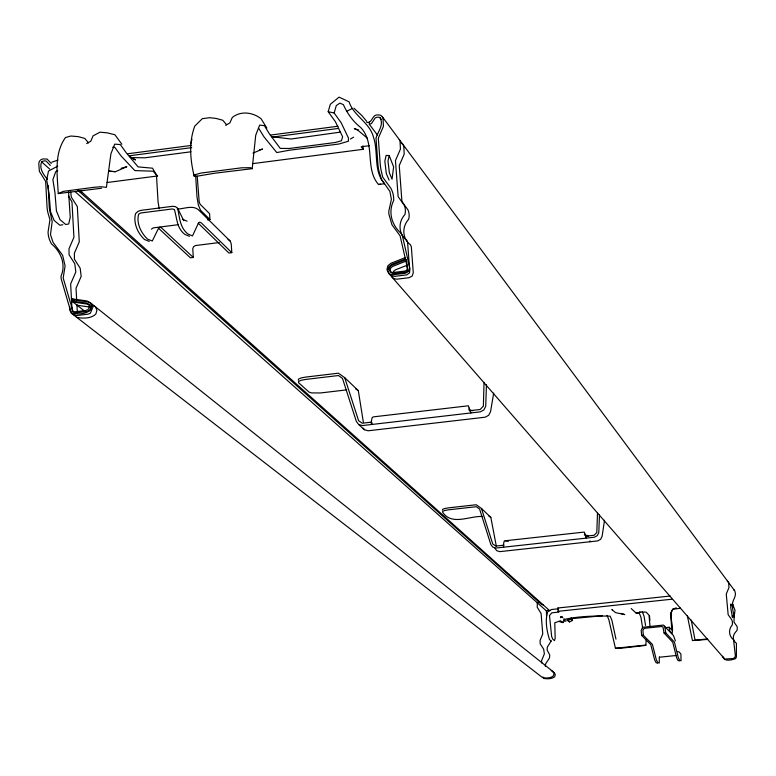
<?xml version="1.0" encoding="UTF-8"?>
<svg xmlns="http://www.w3.org/2000/svg" width="776" height="776" viewBox="0 0 776 776"><rect width="100%" height="100%" fill="white"/><g stroke="black" fill="none" stroke-linecap="round" stroke-linejoin="round"><path stroke-width="1.16" d="M484.049 382.471L483.361 406.178L480.092 409.505L469.916 410.688L470.964 412.948L468.335 405.79L373.566 416.848L372.16 417.469L371.122 422.513L371.665 424.491L372.121 422.862M486.455 384.721L485.727 406.314L483.865 409.922L480.276 411.862L362.44 425.568L358.677 424.501L356.329 421.397L342.468 378.349L338.452 375.535L305.618 379.435L301.253 380.269L298.653 381.423L298.45 382.597L309.013 392.084L311.428 392.918L320.478 392.966L346.785 389.853M597.491 512.994L596.812 532.52L594.106 535.275L585.618 536.206L586.501 538.098L584.25 532.074L505.176 540.775L504.09 541.367L503.284 545.606L503.673 547.187M599.47 514.847L598.791 532.646L597.258 535.653L594.27 537.244L495.971 548.031L492.808 547.119L490.839 544.519L479.578 509.037L476.26 506.709L448.838 509.774L445.143 510.395L442.853 511.229L442.524 512.053C451.748 526.186 469.635 515.662 482.604 516.496M734.086 616.901L735.017 610.295L732.592 604.038L732.457 607.763L734.086 616.901L734.212 613.166M732.505 615.407L732.437 617.347L730.74 607.821L730.876 603.941L731.487 605.823M607.026 615.378L608.879 619.82L615.426 648.241L620.587 648.29L645.826 645.38L646.195 639.356M545.344 666.264L545.577 663.926L549.457 658.029L549.757 655.022L547.158 650.075L547.293 647.145L551.164 641.034M252.21 168.683L250.502 167.684L241.559 167.81L201.071 173.048L193.874 175.017L194.213 176.181L198.171 176.026L214.535 173.242L252.21 168.683L255.721 135.237L259.64 125.111L264.373 125.664L269.611 134.2L280.252 148.4L289.205 148.488L335.203 142.503L341.44 140.766L342.614 136.789L335.407 121.716L328.19 111.695L330.334 104.294L339.093 97.126L349.074 101.821C353.701 116.119 369.793 122.443 373.498 137.274C378.639 152.377 373.149 171.205 384.595 183.737L378.542 184.504C364.497 168.683 375.817 143.201 360.636 127.448C353.012 121.551 347.299 113.432 343.39 104.653L339.888 103.111L336.299 105.584L334.155 112.995L341.207 122.821L348.424 137.973L348.434 141.213L338.879 144.035L289.244 150.243L276.79 152.571L263.966 136.838L258.854 128.525M589.896 541.764L590.032 540.843M194.213 176.181C190.149 159.798 188.714 142.212 194.776 126.11L202.293 118.679L209.811 117.69L216.135 118.447L222.761 120.241L226.543 124.703M298.294 380.279L298.498 379.095L301.088 377.941L305.463 377.117L338.385 373.198L344.699 377.631L358.318 390.658L363.343 422.105M604.523 520.23L602.108 536.352L600.575 539.339L597.617 540.92L499.889 551.629L496.747 550.717L494.787 548.128M84.128 310.749L71.741 301.02L72.187 298.838L86.99 300.962L90.239 302.688L553.133 671.686L553.977 673.684L553.414 675.818C550.688 678.466 545.838 678.243 542.385 677.477L71.334 313.174L69.888 310.235L69.685 306.598M493.691 393.112L490.548 411.697L488.696 415.286L485.136 417.207L368.134 430.787L364.39 429.72L358.677 424.501M389.203 155.54L387.981 161.078L389.406 172.941L392.035 179.188L393.636 166.976L389.203 155.54L386.128 155.423L384.838 161.204L386.322 173.572L389.077 180.081M559.855 621.828L562.998 622.604L564.074 618.685M190.702 143.754L191.982 139.321M548.933 610.518A2.832 2.764 -49.1 0 0 546.391 610.867L546.566 615.94M50.304 165.463L46.201 161.136A5.209 4.821 -47.3 0 0 41.632 161.874C38.916 168.46 43.437 174.464 47.375 179.304M393.025 273.133L393.791 271.134L395.517 269.815L407.051 265.246M442.368 510.113L442.708 509.289L444.997 508.455L448.693 507.834L476.192 504.749L481.45 508.445L490.849 517.437L496.388 546.508M561.349 616.794L560.476 617.706L562.125 616.435L560.767 616.804L562.852 617.667M88.522 142.871L84.797 138.438L78.269 136.634L70.888 136.023L65.485 137.527C53.825 153.735 57.317 174.93 58.248 193.593L63.37 191.362L94.041 187.288L101.161 186.735L106.419 187.356L110.91 153.813L114.732 144.132L120.338 144.579L126.372 152.988L138.128 166.898L152.523 168.198L156.451 174.959L158.071 201.944L159.245 208.812M639.211 612.342L639.967 611.789M151.388 229.153L153.289 227.872L178.412 224.681M350.393 139.04L353.643 137.158M86.65 143.599L90.773 141.232L93.091 135.858L99.91 132.192L107.088 132.832L114.906 134.743L121.842 144.22M225.651 125.314L229.861 122.918L232.276 117.506C240.667 110.551 252.966 112.268 261.095 118.767L266.876 128.059M57.725 170.613L55.717 171.729L52.875 179.673L54.97 192.758L56.425 210.936L59.965 219.598L65.727 224.497L68.705 223.983L70.238 217.28L68.55 191.507M57.705 166.151L48.519 171.059L46.696 179.819L49.063 193.525L50.518 211.693L54.068 220.355L59.859 225.253L62.856 224.73M346.532 111.366L352.217 108.543M566.926 620.072L569.487 621.925L572.445 620.49L571.175 617.774M569.012 619.539L567.605 619.927L572.135 618.617L602.418 615.727M566.073 620.984L564.637 621.372L565.025 619.248C579.944 616.105 595.124 615.814 610.149 616.144L611.924 620.402L615.969 639.152M115.401 171.709L108.543 171.098L115.401 171.709L126.818 166.724L121.134 168.285M366.796 122.462C372.722 123.268 371.917 113.985 378.145 114.955A4.685 4.404 -38.7 0 1 383.043 118.835L383.422 126.41L378.319 138.147L380.201 163.765A9.399 1.717 82.6 0 0 381.249 170.865L382.684 177.093L390.9 188.326A28.993 25.094 12.8 0 1 393.694 200.509A33.475 28.984 10.8 0 0 401.26 233.528L402.511 236.263L409.961 268.768L409.544 272.861L406.74 274.879L394.761 276.353L391.996 275.946L389.436 274.161L387.864 270.698L388.805 266.905L391.87 264.354L405.547 258.932M377.427 134.985L369.357 124.383L371.558 123.432L375.157 118.01A5.296 4.976 -38.8 0 1 379.9 117.535L381.336 119.465M252.986 153.144L262.608 149.021L259.388 149.894M405.683 257.428L390.939 263.268L387.874 265.819L386.923 269.621L388.504 273.084L724.736 659.057L733.048 658.533L734.785 657.602L735.367 655.73L733.553 639.783A10.107 9.962 -33.8 0 1 732.195 625.039A8.119 7.993 -35.3 0 0 731.7 619.655L728.16 614.728L726.258 594.038L728.984 587.519L728.693 583.261A2.561 2.522 -33.1 0 0 727.219 581.224M406.43 259.494L391.676 265.344L389.95 266.672L389.174 268.68L389.6 270.727L391.104 272.163L393.19 272.502L405.188 271.028L406.731 270.174L407.274 268.525L406.731 261.328M406.285 261.008L392.608 266.43L390.881 267.749L390.105 269.757L390.532 271.804L392.035 273.239L394.111 273.579L406.1 272.104L407.497 271.086L407.71 269.039L400.076 235.797L391.948 224.749L388.863 214.069L388.815 211.15L391.395 199.325L389.891 191.4L381.501 179.411L378.96 171.166A9.399 1.727 82.6 0 1 377.912 164.056L376.001 138.05C377.96 131.454 384.265 124.723 379.9 117.535M676.303 607.851L672.647 609.16C668.572 616.726 674.005 625.456 672.113 633.42L669.494 630.587L669.193 627.26L665.769 627.619M51.876 162.155L58.093 160.05M340.325 132.124L291.087 139.011L272.386 136.77M631.198 608.559L636.165 613.147L641.16 612.089L646.146 612.128L649.027 615.222L650.036 626.775M378.542 184.504L380.579 184.106M615.426 648.241L645.913 645.06M127.991 153.726L191.594 145.403M270.795 135.034L337.996 126.236M129.32 155.782L191.73 147.624M272.143 137.1L338.152 128.467M190.974 151.786L144.889 157.809L133.152 157.615M369.492 145.684L361.199 146.761L363.207 149.312L252.578 163.649M107.088 182.515L157.586 175.968M101.637 188.238L58.248 193.593M177.306 209.093C184.484 208.889 193.651 204.369 199.451 210.742L230.278 241.161L231.248 243.955L231.801 252.636L228.891 253.005L198.249 223.207M207.561 219.87L209.956 219.559L209.588 213.672L200.121 204.253L199.199 202.012L197.22 176.288M219.298 242.549L195.484 245.546L193.564 246.71L192.768 248.795L193.302 257.467L190.411 257.826L158.537 228.26M371.229 422.183L362.276 423.221L358.609 420.728L344.699 377.631M636.165 613.147L639.259 613.069L640.957 617.337L642.712 628.541M504.225 545.15L495.815 546.071L492.731 543.966L481.45 508.445M562.998 622.604L560.408 620.771L554.772 622.808L555.17 638.153L554.491 640.637L552.764 639.172L551.658 636.543L549.486 615.572L551.765 612.827L558.953 612.06L558.128 611.313L557.857 608.006L670.125 596.036M558.128 611.313L671.851 599.217M675.392 640.889L673.481 635.631L663.354 625.078L642.635 627.26L641.199 630.355L641.636 635.418L643.323 635.234L652.422 644.439L656.351 659.881L657.747 662.52L659.241 663.053L659.328 656.845M643.323 635.234L642.887 630.18L644.429 628.317L661.773 626.494L662.976 626.911L664.062 633.061L665.75 632.886L674.451 642.14L678.282 657.611L679.621 660.26L681.037 660.803L680.921 654.081L679.107 651.898L677.506 651.636M707.586 638.91L695.063 640.21L691.241 620.111M707.76 639.395L692.425 640.559L687.371 615.834M659.6 657.214L676.488 655.458M680.562 608.209L672.899 609.296L670.6 612.943L671.822 630.102L669.193 627.26M112.724 147.256L114.887 147.411L120.775 155.607L134.811 170.594L153.134 171.186L157.431 175.842M71.741 301.02L86.543 303.144L88.367 304.008L89.356 305.773L89.201 307.868L87.95 309.614L86 310.449L74.37 311.884L72.789 311.438L72.061 309.964L70.645 283.958L75.825 271.969L74.787 263.753L69.054 254.761L69.016 248.708L73.924 237.301L71.974 201.905L68.404 195.959M77.125 305.249L89.589 307.034M505.176 540.775L508.387 541.299M81.839 192.07L79.686 191.711L77.988 190.401M584.309 534.936L587.374 535.479L588.548 536.604M543.51 605.154L541.25 604.135L78.066 190.469M468.597 409.806L472.875 410.727M328.19 111.695L334.155 112.995M71.334 313.174C77.396 314.425 85.806 314.542 90.54 309.886L91.617 306.151L90.239 302.688M76.717 317.345C82.751 318.587 91.122 318.713 95.836 314.076L96.913 310.361L95.535 306.908L93.11 305.618M620.742 613.399L624.787 614.592L615.562 612.623L611.818 609.529L612.497 609.946M358.56 129.98L354.312 128.641L357.707 130.067L367.223 138.099M657.592 663.228L656.098 662.694L654.702 660.056L650.763 644.613L641.636 635.418M679.388 660.968L677.962 660.434L676.623 657.786L672.782 642.315L664.062 633.061M149.273 241.384L144.53 239.512C137.682 233.266 133.103 222.896 135.538 213.662L137.856 211.441L140.776 210.383L172.573 206.309L175.444 206.629L177.626 208.269L183.766 220.694M189.441 236.302L184.901 234.4C176.647 228.328 177.044 218.066 174.367 209.52L172.301 208.957L140.834 212.983L138.71 214.079C136.042 222.877 141.106 233.12 147.576 239.124L152.3 241.006L158.614 228.095L159.817 227.184L161.524 227.872L193.302 257.467M182.379 219.162L187.064 221.199M551.232 670.648L553.133 671.686M552.512 671.667L554.403 672.695L555.247 674.693L554.685 676.817C551.668 679.087 547.138 679.058 543.598 678.408L543.016 676.944M130.31 157.053L135.46 159.943L130.358 156.868M388.504 273.084L390.706 274.462L393.345 274.733L405.353 273.249L408.438 271.551L409.524 268.244L407.594 242.471L406.828 240.327A18.11 17.159 -39.6 0 1 404.897 214.554A14.521 13.735 -40.2 0 0 404.189 205.145L398.136 196.667L395.45 160.593L400.426 149.108L400.057 141.688A4.578 4.317 -38.6 0 0 399.291 139.573M355.505 388.757L358.318 390.658M488.928 516.137L490.849 517.437M51.284 163.445L47.055 159.051L42.981 158.934A4.607 4.258 -47.3 0 0 38.8 163.92L39.372 171.351L45.668 181.419L47.016 206.688A9.254 2.561 82 0 0 48.18 213.662L49.955 219.744L48.063 232.063A28.809 24.211 19.7 0 0 51.546 243.955A33.174 27.616 20.2 0 1 60.994 276.178L61.217 279.001L70.519 310.72L72.915 314.406L76.455 315.609L88.076 314.183L90.385 313.155L92.897 307.17L91.519 303.707L88.27 301.98L73.487 299.866L73.041 302.048L87.824 304.163L89.647 305.036L90.637 306.792L90.482 308.887L89.23 310.633L87.29 311.467L75.67 312.903L73.895 312.291L72.692 310.449L63.186 277.992L65.097 265.877L62.623 255.294L53.049 242.316L50.498 234.653L52.176 221.596L50.392 213.381A9.254 2.551 82 0 1 49.237 206.406L48.112 185.416M72.187 298.838L74.089 300.341M228.018 239.309L230.278 241.161M540.29 602.768L539.863 602.409A2.871 2.803 -49 0 0 537.283 602.768L537.244 607.307L541.105 613.515L542.754 633.924L540.086 640.423L540.203 643.905L543.646 649.143L544.374 653.877L541.561 660.706L541.745 663.005M551.202 640.986L549.466 639.521C546.808 630.82 544.898 620.519 547.701 611.769L551.493 609.519L558.681 608.753L557.857 608.006M41.632 161.874L49.703 169.052M74.903 191.468L546.391 610.867M80.064 190.479L549.825 610.799M570.632 618.831L572.445 620.49M353.934 108.184L361.82 115.508L366.738 121.366M231.801 252.636L201.246 222.828L199.607 222.13L198.462 223.032L192.477 235.923L187.957 234.012C179.751 227.62 179.663 217.406 177.626 208.269M209.956 219.559L200.489 210.209L198.336 204.971L196.988 196.949L195.668 175.793M363.226 428.177L364.39 429.72M382.267 116.672L734.542 590.526M584.832 533.995L585.25 534.751M469.024 408.079L469.47 408.942M723.455 657.311L724.386 659.299C727.713 661.123 732.253 659.804 735.609 658.591L736.395 656.962L736.424 643.304A18.343 10.796 -9.8 0 1 736.773 630.781A15.762 9.244 -10.2 0 0 736.89 626.232L733.999 622.119L734.067 619.83A5.063 0.504 83.8 0 0 733.912 616.522L733.698 614.165M722.534 656.253L723.475 658.242M568.643 620.111L569.487 621.925M391.182 274.937L392.365 277.517L394.557 278.894L397.186 279.156L409.127 277.682L412.192 275.994L413.278 272.706L411.348 247.049L410.582 244.925A18.013 17.082 -39.6 0 1 408.661 219.278A14.453 13.677 -40.1 0 0 407.963 209.908L401.929 201.469L399.242 165.569L404.199 154.143L403.83 146.761A4.559 4.297 -38.6 0 0 401.318 143.269M642.266 611.643L644.032 616.105L645.574 625.427M664.702 626.183L665.75 632.886M732.592 604.038L733.465 606.745M733.039 607.075C730.41 601.41 737.113 597.345 734.998 591.729A2.522 2.483 -32.7 0 0 733.543 589.721M649.493 615.717L649.9 620.334M369.192 122.152L369.357 124.383M362.945 145.781L363.207 149.312M70.732 191.953L71.305 197.075L77.328 206.6L79.278 241.831L74.389 253.18L74.428 259.203L80.151 268.147L81.179 276.334L76.029 288.265L76.669 300.031M76.931 304.735L77.319 311.797"/></g></svg>
